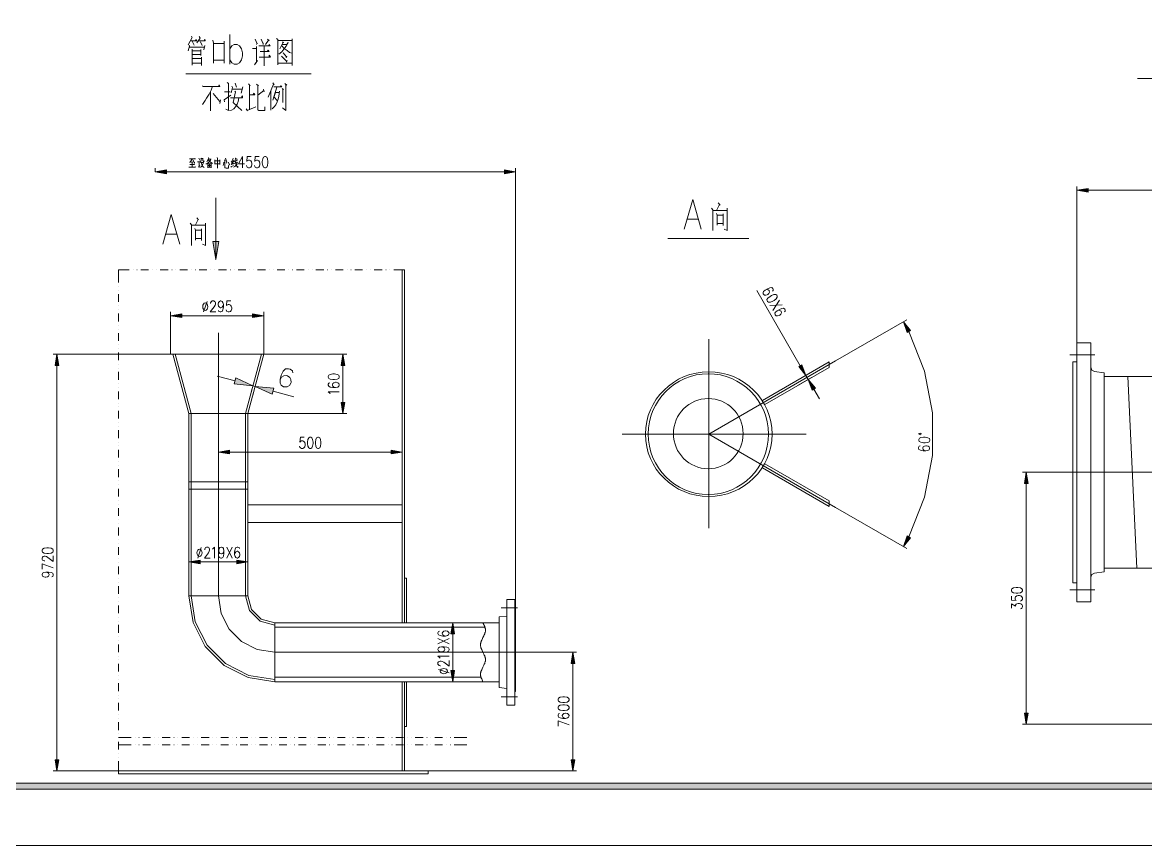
# Model space of a CAD drawing. Header units: millimetres. Extents: x 0 to 829, y 0 to 586.
# Drawn here: x 140.1 to 326.8, y 0 to 136.8 of the extents above; entities that cross this region are included whole.
import ezdxf

# ---------------------------------------------------------------- set-up
doc = ezdxf.new("R2010")
doc.units = ezdxf.units.MM

msp = doc.modelspace()

# ---------------------------------------------------------------- hatches: boundary and pattern name
h = msp.add_hatch(color=0)
h.dxf.hatch_style = 2
h.paths.add_polyline_path([(164.045194, 112.292694), (162.196639, 111.98225), (164.045194, 111.675333)])
h = msp.add_hatch(color=0)
h.dxf.hatch_style = 2
h.paths.add_polyline_path([(220.267389, 112.292694), (222.115944, 111.98225), (220.267389, 111.675333)])
h = msp.add_hatch(color=0)
h.dxf.hatch_style = 2
h.paths.add_polyline_path([(317.295389, 109.237639), (315.446833, 108.927194), (317.295389, 108.620278)])
h = msp.add_hatch(color=0)
h.dxf.hatch_style = 2
h.paths.add_polyline_path([(171.763972, 100.382917), (172.254333, 97.426639), (172.748222, 100.382917)])
h = msp.add_hatch(color=0)
h.dxf.hatch_style = 2
h.paths.add_polyline_path([(172.264917, 97.486611), (172.254333, 97.426639), (172.24375, 97.486611)])
h = msp.add_hatch(color=0)
h.dxf.hatch_style = 2
h.paths.add_polyline_path([(166.609889, 88.384944), (164.761333, 88.0745), (166.609889, 87.767583)])
h = msp.add_hatch(color=0)
h.dxf.hatch_style = 2
h.paths.add_polyline_path([(178.396194, 88.384944), (180.24475, 88.0745), (178.396194, 87.767583)])
h = msp.add_hatch(color=0)
h.dxf.hatch_style = 2
h.paths.add_polyline_path([(287.224611, 85.301667), (286.610778, 87.072611), (287.767889, 85.598)])
h = msp.add_hatch(color=0)
h.dxf.hatch_style = 2
h.paths.add_polyline_path([(145.552583, 79.8195), (145.8595, 81.668056), (146.166417, 79.8195)])
h = msp.add_hatch(color=0)
h.dxf.hatch_style = 2
h.paths.add_polyline_path([(193.107028, 79.8195), (193.413944, 81.668056), (193.724389, 79.8195)])
h = msp.add_hatch(color=0)
h.dxf.hatch_style = 2
h.paths.add_polyline_path([(269.712722, 79.91475), (270.372417, 78.157917), (269.180028, 79.604306)])
h = msp.add_hatch(color=0)
h.dxf.hatch_style = 2
h.paths.add_polyline_path([(175.60925, 77.720472), (178.452639, 76.42225), (175.344667, 76.729167)])
h = msp.add_hatch(color=0)
h.dxf.hatch_style = 2
h.paths.add_polyline_path([(271.963444, 76.020083), (270.771056, 77.466472), (271.427222, 75.709639)])
h = msp.add_hatch(color=0)
h.dxf.hatch_style = 2
h.paths.add_polyline_path([(181.916917, 76.023611), (178.808944, 76.327), (181.652333, 75.032306)])
h = msp.add_hatch(color=0)
h.dxf.hatch_style = 2
h.paths.add_polyline_path([(193.107028, 73.656472), (193.413944, 71.807917), (193.724389, 73.656472)])
h = msp.add_hatch(color=0)
h.dxf.hatch_style = 2
h.paths.add_polyline_path([(174.543861, 65.708389), (172.695306, 65.397944), (174.543861, 65.091028)])
h = msp.add_hatch(color=0)
h.dxf.hatch_style = 2
h.paths.add_polyline_path([(201.411417, 65.708389), (203.259972, 65.397944), (201.411417, 65.091028)])
h = msp.add_hatch(color=0)
h.dxf.hatch_style = 2
h.paths.add_polyline_path([(306.701472, 60.190944), (307.008389, 62.0395), (307.318833, 60.190944)])
h = msp.add_hatch(color=0)
h.dxf.hatch_style = 2
h.paths.add_polyline_path([(287.767889, 51.166889), (286.610778, 49.68875), (287.224611, 51.459694)])
h = msp.add_hatch(color=0)
h.dxf.hatch_style = 2
h.paths.add_polyline_path([(169.643778, 47.459194), (167.795222, 47.152278), (169.643778, 46.845361)])
h = msp.add_hatch(color=0)
h.dxf.hatch_style = 2
h.paths.add_polyline_path([(175.746833, 47.459194), (177.595389, 47.152278), (175.746833, 46.845361)])
h = msp.add_hatch(color=0)
h.dxf.hatch_style = 2
h.paths.add_polyline_path([(211.363278, 35.175472), (211.670194, 37.024028), (211.977111, 35.175472)])
h = msp.add_hatch(color=0)
h.dxf.hatch_style = 2
h.paths.add_polyline_path([(222.115944, 32.110892), (222.102892, 32.123944), (222.115944, 32.136997), (222.128997, 32.123944)])
h = msp.add_hatch(color=0)
h.dxf.hatch_style = 2
h.paths.add_polyline_path([(231.326972, 30.275389), (231.633889, 32.123944), (231.944333, 30.275389)])
h = msp.add_hatch(color=0)
h.dxf.hatch_style = 2
h.paths.add_polyline_path([(211.363278, 29.075944), (211.670194, 27.227389), (211.977111, 29.075944)])
h = msp.add_hatch(color=0)
h.dxf.hatch_style = 2
h.paths.add_polyline_path([(306.701472, 22.013333), (307.008389, 20.164778), (307.318833, 22.013333)])
h = msp.add_hatch(color=0)
h.dxf.hatch_style = 2
h.paths.add_polyline_path([(145.552583, 14.25575), (145.8595, 12.407194), (146.166417, 14.25575)])
h = msp.add_hatch(color=0)
h.dxf.hatch_style = 2
h.paths.add_polyline_path([(231.326972, 14.25575), (231.633889, 12.407194), (231.944333, 14.25575)])
h = msp.add_hatch(color=0)
h.dxf.hatch_style = 2
h.paths.add_polyline_path([(24.154694, 9.36625), (25.142472, 10.3505), (818.80075, 10.3505), (819.788528, 9.36625)])

# ---------------------------------------------------------------- linework, layer by layer
at = {"color": 0, "lineweight": 0}
for points in [[(0, 0), (0, 585.632278), (829.154778, 585.632278), (829.154778, 0)], [(180.399972, 114.52225), (180.202417, 114.434056), (180.068361, 114.169472), (180.004861, 113.7285), (180.004861, 113.467444), (180.068361, 113.026472), (180.202417, 112.761889), (180.399972, 112.673694), (180.5305, 112.673694), (180.731583, 112.761889), (180.862111, 113.026472), (180.929139, 113.467444), (180.929139, 113.7285), (180.862111, 114.169472), (180.731583, 114.434056), (180.5305, 114.52225)], [(164.045194, 112.292694), (162.196639, 111.98225), (164.045194, 111.675333)], [(220.267389, 112.292694), (222.115944, 111.98225), (220.267389, 111.675333)], [(317.295389, 109.237639), (315.446833, 108.927194), (317.295389, 108.620278)], [(171.763972, 100.382917), (172.254333, 97.426639), (172.748222, 100.382917)], [(172.264917, 97.486611), (172.254333, 97.426639), (172.24375, 97.486611)], [(265.532306, 91.468222), (265.359444, 91.595222), (265.063111, 91.577583), (264.650361, 91.411778), (264.421056, 91.28125), (264.071806, 91.002556), (263.909528, 90.759139), (263.930694, 90.543944), (263.997722, 90.427528), (264.174111, 90.300528), (264.466917, 90.318167), (264.883194, 90.480444), (265.1125, 90.6145), (265.458222, 90.889667), (265.6205, 91.136611), (265.599333, 91.351806)], [(166.609889, 88.384944), (164.761333, 88.0745), (166.609889, 87.767583)], [(178.396194, 88.384944), (180.24475, 88.0745), (178.396194, 87.767583)], [(287.224611, 85.301667), (286.610778, 87.072611), (287.767889, 85.598)], [(145.552583, 79.8195), (145.8595, 81.668056), (146.166417, 79.8195)], [(193.107028, 79.8195), (193.413944, 81.668056), (193.724389, 79.8195)], [(269.712722, 79.91475), (270.372417, 78.157917), (269.180028, 79.604306)], [(175.60925, 77.720472), (178.452639, 76.42225), (175.344667, 76.729167)], [(190.951556, 77.858056), (191.03975, 77.6605), (191.300806, 77.529972), (191.741778, 77.462944), (192.006361, 77.462944), (192.447333, 77.529972), (192.711917, 77.6605), (192.800111, 77.858056), (192.800111, 77.992111), (192.711917, 78.189667), (192.447333, 78.320194), (192.006361, 78.387222), (191.741778, 78.387222), (191.300806, 78.320194), (191.03975, 78.189667), (190.951556, 77.992111)], [(271.963444, 76.020083), (270.771056, 77.466472), (271.427222, 75.709639)], [(181.916917, 76.023611), (178.808944, 76.327), (181.652333, 75.032306)], [(193.107028, 73.656472), (193.413944, 71.807917), (193.724389, 73.656472)], [(187.910611, 67.863861), (187.713056, 67.775667), (187.582528, 67.511083), (187.5155, 67.070111), (187.5155, 66.809056), (187.582528, 66.368083), (187.713056, 66.1035), (187.910611, 66.015306), (188.044667, 66.015306), (188.242222, 66.1035), (188.37275, 66.368083), (188.439778, 66.809056), (188.439778, 67.070111), (188.37275, 67.511083), (188.242222, 67.775667), (188.044667, 67.863861)], [(189.23, 67.863861), (189.032444, 67.775667), (188.901917, 67.511083), (188.834889, 67.070111), (188.834889, 66.809056), (188.901917, 66.368083), (189.032444, 66.1035), (189.23, 66.015306), (189.364056, 66.015306), (189.561611, 66.1035), (189.692139, 66.368083), (189.759167, 66.809056), (189.759167, 67.070111), (189.692139, 67.511083), (189.561611, 67.775667), (189.364056, 67.863861)], [(289.143722, 67.369972), (289.221333, 67.168889), (289.482389, 67.027778), (289.919833, 66.946639), (290.184417, 66.936056), (290.625389, 66.985444), (290.8935, 67.108917), (290.98875, 67.302944), (290.995806, 67.437), (290.914667, 67.638083), (290.653611, 67.779194), (290.216167, 67.860333), (289.951583, 67.870917), (289.510611, 67.821528), (289.2425, 67.698056), (289.14725, 67.504028)], [(289.362444, 68.551778), (289.235444, 68.5165), (289.179, 68.424778), (289.228389, 68.333056), (289.351861, 68.287194), (289.478861, 68.322472), (289.531778, 68.414194), (289.485917, 68.509444)], [(174.543861, 65.708389), (172.695306, 65.397944), (174.543861, 65.091028)], [(201.411417, 65.708389), (203.259972, 65.397944), (201.411417, 65.091028)], [(306.701472, 60.190944), (307.008389, 62.0395), (307.318833, 60.190944)], [(287.767889, 51.166889), (286.610778, 49.68875), (287.224611, 51.459694)], [(143.393583, 48.951444), (143.481778, 48.753889), (143.746361, 48.619833), (144.187333, 48.556333), (144.451917, 48.556333), (144.892889, 48.619833), (145.157472, 48.753889), (145.242139, 48.951444), (145.242139, 49.081972), (145.157472, 49.279528), (144.892889, 49.413583), (144.451917, 49.480611), (144.187333, 49.480611), (143.746361, 49.413583), (143.481778, 49.279528), (143.393583, 49.081972)], [(169.643778, 47.459194), (167.795222, 47.152278), (169.643778, 46.845361)], [(175.746833, 47.459194), (177.595389, 47.152278), (175.746833, 46.845361)], [(304.546, 42.358028), (304.634194, 42.160472), (304.89525, 42.026417), (305.336222, 41.962917), (305.600806, 41.962917), (306.041778, 42.026417), (306.306361, 42.160472), (306.394556, 42.358028), (306.394556, 42.488556), (306.306361, 42.689639), (306.041778, 42.820167), (305.600806, 42.887194), (305.336222, 42.887194), (304.89525, 42.820167), (304.634194, 42.689639), (304.546, 42.488556)], [(211.363278, 35.175472), (211.670194, 37.024028), (211.977111, 35.175472)], [(231.326972, 30.275389), (231.633889, 32.123944), (231.944333, 30.275389)], [(211.363278, 29.075944), (211.670194, 27.227389), (211.977111, 29.075944)], [(229.1715, 24.179389), (229.256167, 23.981833), (229.52075, 23.851306), (229.961722, 23.784278), (230.226306, 23.784278), (230.667278, 23.851306), (230.931861, 23.981833), (231.020056, 24.179389), (231.020056, 24.313444), (230.931861, 24.511), (230.667278, 24.641528), (230.226306, 24.708556), (229.961722, 24.708556), (229.52075, 24.641528), (229.256167, 24.511), (229.1715, 24.313444)], [(229.1715, 22.86), (229.256167, 22.662444), (229.52075, 22.528389), (229.961722, 22.464889), (230.226306, 22.464889), (230.667278, 22.528389), (230.931861, 22.662444), (231.020056, 22.86), (231.020056, 22.990528), (230.931861, 23.188083), (230.667278, 23.322139), (230.226306, 23.389167), (229.961722, 23.389167), (229.52075, 23.322139), (229.256167, 23.188083), (229.1715, 22.990528)], [(306.701472, 22.013333), (307.008389, 20.164778), (307.318833, 22.013333)], [(145.552583, 14.25575), (145.8595, 12.407194), (146.166417, 14.25575)], [(231.326972, 14.25575), (231.633889, 12.407194), (231.944333, 14.25575)], [(24.154694, 9.36625), (25.142472, 10.3505), (818.80075, 10.3505), (819.788528, 9.36625)]]:
    msp.add_lwpolyline(points, close=True, dxfattribs=at)
for points in [[(168.24325, 134.560028), (168.352611, 134.313083), (167.685861, 133.078361)], [(169.499139, 134.510639), (169.647306, 134.214306), (169.128722, 133.424083)], [(174.600306, 129.875139), (174.600306, 134.803444)], [(167.834028, 133.028972), (167.908111, 132.880806), (167.685861, 132.094111)], [(167.872833, 132.686778), (170.423417, 132.686778)], [(168.056278, 133.769806), (169.093444, 133.769806), (168.945278, 133.967361), (168.832389, 133.769806)], [(168.317333, 133.720417), (168.648944, 133.028972)], [(169.38625, 133.769806), (170.4975, 133.769806), (170.458694, 134.01675), (170.310528, 133.769806)], [(169.721389, 133.621639), (169.978917, 132.979583)], [(170.458694, 132.979583), (170.27525, 132.242278)], [(171.753389, 133.868583), (171.866278, 133.374694), (171.866278, 130.072694), (171.866278, 130.566583), (173.676028, 130.566583), (173.676028, 130.072694), (173.676028, 133.720417), (173.676028, 133.325306), (171.901556, 133.325306)], [(174.600306, 132.457472), (174.953083, 132.926667), (175.305861, 133.163028), (175.8315, 133.163028), (176.184278, 132.926667), (176.537056, 132.457472), (176.713444, 131.751917), (176.713444, 131.282722), (176.537056, 130.580694), (176.184278, 130.1115), (175.8315, 129.875139), (175.305861, 129.875139), (174.953083, 130.1115), (174.600306, 130.580694)], [(178.353861, 132.489222), (179.017083, 132.489222), (179.017083, 132.831417), (179.017083, 130.220861), (178.72075, 129.776361), (179.204056, 130.467806)], [(178.833639, 134.066139), (179.129972, 133.275917), (179.129972, 133.374694), (179.055889, 133.177139)], [(179.426306, 132.930194), (181.310139, 132.930194), (181.161972, 133.177139), (181.052611, 132.930194)], [(180.311778, 132.880806), (180.311778, 129.628194), (180.311778, 131.056944), (179.461583, 131.056944), (181.384222, 131.056944), (181.161972, 131.205111), (181.161972, 131.402667), (181.348944, 131.056944), (181.200778, 131.303889), (181.126694, 131.056944)], [(179.793194, 134.066139), (180.163611, 133.275917), (180.163611, 133.424083), (180.128333, 133.177139)], [(180.865639, 134.066139), (181.126694, 133.819194), (181.013806, 133.868583), (180.534028, 133.177139)], [(182.347306, 134.164917), (182.566028, 133.967361), (182.566028, 129.776361), (182.566028, 130.072694), (184.971972, 130.072694), (184.971972, 129.677583), (184.971972, 134.115528), (184.971972, 133.819194), (182.566028, 133.819194)], [(183.342139, 133.12775), (184.082972, 133.12775), (184.305222, 133.473472), (183.973611, 132.880806), (183.564389, 132.390444), (183.232778, 131.945944), (182.753, 131.550833)], [(183.342139, 133.621639), (183.529111, 133.424083), (183.455028, 133.522861), (182.901167, 132.439833)], [(183.271583, 132.930194), (183.638472, 132.489222), (184.121778, 132.1435), (184.527472, 131.847167), (184.897889, 131.699)], [(168.317333, 132.390444), (168.317333, 129.726972)], [(168.352611, 131.501444), (169.795472, 131.501444)], [(168.352611, 130.813528), (169.83075, 130.813528)], [(168.387889, 132.094111), (169.795472, 132.094111)], [(169.795472, 132.341056), (169.795472, 131.303889)], [(169.904833, 131.056944), (169.904833, 129.677583)], [(179.645028, 131.995333), (181.161972, 131.995333), (180.978528, 132.192889), (180.865639, 132.044722)], [(183.1975, 131.205111), (184.082972, 130.319639), (184.157056, 130.467806), (184.008889, 130.220861)], [(183.455028, 131.748389), (184.047694, 131.106333), (184.082972, 131.205111), (183.973611, 130.961694)], [(168.317333, 130.072694), (169.83075, 130.072694)], [(167.29075, 128.30175), (188.104639, 128.30175)], [(325.504528, 127.490361), (354.344111, 127.490361)], [(170.042417, 126.297972), (170.1165, 126.149806), (172.928139, 126.149806), (172.854056, 126.446139), (172.705889, 126.248583)], [(171.707528, 126.149806), (171.707528, 126.248583), (171.485278, 125.557139), (171.188944, 124.918611), (170.966694, 124.572889), (170.744444, 124.227167), (170.525722, 123.832056), (170.264667, 123.486333), (170.042417, 123.193528)], [(171.411194, 125.310194), (171.411194, 122.106972)], [(173.739528, 125.310194), (174.663806, 125.310194)], [(174.14875, 126.84125), (174.371, 126.643694), (174.371, 122.156361), (173.961778, 122.403306)], [(174.924861, 126.248583), (175.034222, 126.001639), (174.811972, 125.112639)], [(174.960139, 125.754694), (176.551167, 125.754694)], [(175.439917, 125.408972), (175.552806, 125.260806), (175.147111, 123.486333), (176.62525, 122.20575)], [(175.478722, 126.742472), (175.700972, 126.051028)], [(176.773417, 126.100417), (176.477083, 125.066778)], [(177.697694, 126.594306), (177.994028, 126.297972)], [(177.845861, 126.39675), (177.845861, 122.304528)], [(179.027667, 126.544917), (179.359278, 126.297972)], [(179.249917, 126.39675), (179.249917, 122.403306), (179.249917, 122.304528), (179.398083, 122.20575), (180.396444, 122.20575), (180.396444, 122.798417)], [(180.248278, 125.50775), (179.249917, 124.721056)], [(180.174194, 125.705306), (180.283556, 125.310194)], [(181.726417, 126.791861), (181.948667, 126.446139), (181.839306, 126.544917), (180.950306, 124.424722)], [(181.430083, 125.50775), (181.430083, 122.255139)], [(182.872944, 125.408972), (182.763583, 124.572889), (182.615417, 124.079), (182.46725, 123.6345), (182.245, 123.144139), (181.983944, 122.798417), (181.652333, 122.452694)], [(182.428444, 126.051028), (181.726417, 123.881444), (182.170917, 125.162028), (182.834139, 125.162028)], [(181.909861, 126.100417), (183.243361, 126.100417), (183.095194, 126.297972), (182.982306, 126.100417)], [(183.317444, 125.853472), (183.500889, 125.655917), (183.391528, 125.705306), (183.391528, 123.486333)], [(183.758417, 126.643694), (184.05475, 126.39675), (183.906583, 126.495528), (183.906583, 122.156361), (183.352722, 122.65025)], [(171.855694, 125.017389), (172.963417, 123.683889)], [(173.0375, 123.930833), (172.928139, 123.338167)], [(173.70425, 123.6345), (173.665444, 123.930833), (174.776694, 124.721056)], [(176.071389, 124.276556), (175.997306, 123.683889), (175.810333, 123.239389), (175.552806, 122.798417), (175.256472, 122.452694), (174.886056, 122.255139), (174.554444, 122.156361)], [(174.702611, 124.276556), (176.734611, 124.276556), (176.699333, 124.622278), (176.551167, 124.375333)], [(177.845861, 124.770444), (178.731333, 124.770444), (178.65725, 125.066778), (178.435, 124.770444)], [(181.909861, 124.474111), (182.502528, 123.782667)], [(177.327278, 122.452694), (177.549528, 122.106972)], [(177.475444, 122.156361), (178.918306, 122.798417)], [(167.876361, 114.169472), (168.874722, 114.169472), (168.765361, 114.190639), (168.708917, 114.116556)], [(168.264417, 114.095389), (168.334972, 114.003667), (168.292639, 114.024833), (168.013944, 113.615611), (167.904583, 113.580333), (168.638361, 113.654417), (168.500778, 113.95075), (168.737139, 113.50625), (168.75125, 113.580333), (168.723028, 113.449806)], [(169.428583, 114.282361), (169.6085, 113.95075)], [(169.788417, 114.282361), (169.83075, 114.190639), (169.844861, 114.024833), (169.83075, 113.876667), (169.774306, 113.746139), (169.636722, 113.63325)], [(169.844861, 114.190639), (170.137667, 114.190639), (170.137667, 114.282361), (170.137667, 113.894306), (170.162361, 113.820222), (170.218806, 113.781417), (170.3705, 113.781417)], [(171.467639, 114.169472), (171.439417, 114.042472), (171.382972, 113.95075), (171.330056, 113.876667), (171.273611, 113.802583), (171.203056, 113.707333), (171.093694, 113.597972), (171.009028, 113.50625), (170.885556, 113.414528), (170.747972, 113.340444), (170.635083, 113.301639)], [(171.079583, 114.391722), (171.121917, 114.282361), (170.758556, 113.63325)], [(170.966694, 113.986028), (171.051361, 113.95075), (171.121917, 113.876667), (171.188944, 113.820222), (171.2595, 113.746139), (171.330056, 113.672056), (171.411194, 113.615611), (171.48175, 113.562694), (171.562889, 113.50625), (171.647556, 113.449806), (171.742806, 113.375722)], [(170.994917, 114.095389), (171.439417, 114.095389)], [(172.508333, 114.356444), (172.56125, 114.225917), (172.547139, 114.264722), (172.547139, 112.599611), (172.547139, 113.340444), (172.134389, 113.340444), (172.924611, 113.340444), (172.924611, 113.227556), (172.924611, 113.968389), (172.924611, 113.820222), (172.120278, 113.820222), (172.120278, 113.968389), (172.120278, 113.266361)], [(173.725417, 114.003667), (173.824194, 113.820222), (173.76775, 113.876667), (173.76775, 112.730139), (173.838306, 112.673694), (173.975889, 112.599611), (174.363944, 112.599611), (174.363944, 113.06175)], [(173.89475, 114.264722), (174.088778, 113.615611), (174.102889, 113.654417), (174.046444, 113.449806)], [(175.10125, 114.208278), (175.168278, 114.134194), (175.154167, 114.151833), (174.893111, 113.654417), (174.808444, 113.615611), (175.140056, 113.654417), (175.252944, 113.894306), (174.907222, 113.266361), (174.808444, 113.227556), (175.224722, 113.319278), (175.168278, 113.375722), (175.140056, 113.319278)], [(175.348194, 113.746139), (175.305861, 113.672056), (175.267056, 113.7285), (175.849139, 113.8555), (175.792694, 113.911944), (175.750361, 113.820222)], [(175.475194, 114.264722), (175.570444, 114.243556), (175.528111, 114.264722), (175.514, 113.820222), (175.542222, 113.541528), (175.612778, 113.227556), (175.708028, 112.987667), (175.916167, 112.691333), (175.916167, 112.913583)], [(175.626889, 114.225917), (175.806806, 114.07775), (175.806806, 114.095389), (175.778583, 114.003667)], [(176.702861, 114.52225), (176.043167, 113.291056), (177.034472, 113.291056)], [(176.702861, 114.52225), (176.702861, 112.673694)], [(178.156306, 114.52225), (177.496611, 114.52225), (177.429583, 113.7285), (177.496611, 113.816694), (177.694167, 113.904889), (177.891722, 113.904889), (178.089278, 113.816694), (178.219806, 113.640306), (178.286833, 113.37925), (178.286833, 113.202861), (178.219806, 112.938278), (178.089278, 112.761889), (177.891722, 112.673694), (177.694167, 112.673694), (177.496611, 112.761889), (177.429583, 112.850083), (177.362556, 113.026472)], [(179.475694, 114.52225), (178.816, 114.52225), (178.748972, 113.7285), (178.816, 113.816694), (179.013556, 113.904889), (179.211111, 113.904889), (179.408667, 113.816694), (179.542722, 113.640306), (179.606222, 113.37925), (179.606222, 113.202861), (179.542722, 112.938278), (179.408667, 112.761889), (179.211111, 112.673694), (179.013556, 112.673694), (178.816, 112.761889), (178.748972, 112.850083), (178.681944, 113.026472)], [(162.196639, 111.98225), (162.196639, 112.599611)], [(168.250306, 113.597972), (168.387889, 113.541528), (168.349083, 113.562694), (168.349083, 112.747778), (167.805806, 112.747778), (168.902944, 112.747778), (168.832389, 112.804222), (168.790056, 112.730139)], [(167.946917, 113.192278), (168.737139, 113.192278), (168.680694, 113.301639), (168.62425, 113.227556)], [(169.248667, 113.672056), (169.485028, 113.672056), (169.485028, 113.7285), (169.485028, 112.895944), (169.400361, 112.783056), (169.636722, 113.044111)], [(169.7355, 113.562694), (170.190583, 113.562694), (170.218806, 113.63325), (170.151778, 113.393361), (170.067111, 113.135833), (169.954222, 112.952389), (169.816639, 112.821861), (169.6085, 112.708972)], [(169.816639, 113.488611), (169.873083, 113.375722), (169.929528, 113.227556), (170.024778, 113.026472), (170.109444, 112.878306), (170.218806, 112.765417), (170.356389, 112.691333)], [(170.913778, 112.765417), (171.509972, 112.765417)], [(170.942, 113.414528), (170.942, 112.638417)], [(170.942, 113.319278), (171.509972, 113.319278)], [(170.952583, 113.06175), (171.495861, 113.06175)], [(171.245389, 113.319278), (171.245389, 112.765417)], [(171.509972, 113.432167), (171.509972, 112.638417)], [(173.601944, 113.597972), (173.658389, 113.432167), (173.630167, 113.488611), (173.478472, 113.06175)], [(174.311028, 113.615611), (174.52975, 113.227556), (174.572083, 113.284), (174.490944, 113.079389)], [(174.752, 112.857139), (174.864889, 112.765417), (174.822556, 112.804222), (175.210611, 113.026472)], [(175.334083, 113.414528), (175.281167, 113.358083), (175.238833, 113.393361), (175.877361, 113.562694), (175.835028, 113.597972), (175.778583, 113.523889)], [(175.764472, 113.414528), (175.835028, 113.284), (175.806806, 113.340444), (175.697444, 113.171111), (175.612778, 113.044111), (175.514, 112.931222), (175.41875, 112.857139), (175.238833, 112.747778)], [(222.115944, 37.856583), (222.115944, 112.599611)], [(220.267389, 111.98225), (164.045194, 111.98225)], [(315.446833, 80.204028), (315.446833, 109.544556)], [(317.295389, 108.927194), (360.951639, 108.927194)], [(172.254333, 97.486611), (172.254333, 107.671306)], [(250.165306, 102.481944), (251.572889, 107.41025), (252.980472, 102.481944)], [(255.813278, 106.817583), (256.109611, 106.471861), (256.035528, 106.570639), (255.591028, 105.685167)], [(163.445472, 99.987806), (164.853056, 104.919639), (166.264167, 99.987806)], [(254.702028, 105.932111), (254.924278, 105.685167), (254.924278, 102.235), (254.924278, 105.586389), (257.291417, 105.586389), (257.291417, 105.932111), (257.291417, 102.235), (256.772833, 102.432556)], [(255.516944, 105.043111), (255.626306, 104.796167), (255.626306, 103.120472), (255.626306, 103.416806), (256.624667, 103.416806), (256.624667, 103.071083), (256.624667, 104.993722), (256.624667, 104.796167), (255.626306, 104.796167)], [(167.985722, 103.437972), (168.207972, 103.194556), (168.207972, 99.740861), (168.207972, 103.095778), (170.571583, 103.095778), (170.571583, 103.437972), (170.571583, 99.740861), (170.056528, 99.938417)], [(169.093444, 104.326972), (169.389778, 103.98125), (169.315694, 104.080028), (168.871194, 103.194556)], [(250.690944, 104.122361), (252.454833, 104.122361)], [(163.974639, 101.63175), (165.735, 101.63175)], [(168.797111, 102.5525), (168.91, 102.305556), (168.91, 100.629861), (168.91, 100.926194), (169.908361, 100.926194), (169.908361, 100.580472), (169.908361, 102.503111), (169.908361, 102.305556), (168.91, 102.305556)], [(247.42775, 100.908556), (260.896806, 100.908556)], [(156.090056, 93.606056), (156.090056, 95.715667)], [(156.090056, 95.715667), (157.861, 95.715667)], [(158.506583, 95.715667), (158.524222, 95.715667)], [(159.155694, 95.715667), (159.173333, 95.715667)], [(159.801278, 95.715667), (161.095972, 95.715667)], [(161.741556, 95.715667), (161.759194, 95.715667)], [(162.390667, 95.715667), (162.408306, 95.715667)], [(163.03625, 95.715667), (164.330944, 95.715667)], [(164.976528, 95.715667), (164.994167, 95.715667)], [(165.625639, 95.715667), (165.643278, 95.715667)], [(166.271222, 95.715667), (167.565917, 95.715667)], [(168.2115, 95.715667), (168.229139, 95.715667)], [(168.860611, 95.715667), (168.87825, 95.715667)], [(169.506194, 95.715667), (170.800889, 95.715667)], [(171.446472, 95.715667), (171.464111, 95.715667)], [(172.095583, 95.715667), (172.113222, 95.715667)], [(172.741167, 95.715667), (174.035861, 95.715667)], [(174.681444, 95.715667), (174.699083, 95.715667)], [(175.330556, 95.715667), (175.348194, 95.715667)], [(175.976139, 95.715667), (177.270833, 95.715667)], [(177.916417, 95.715667), (177.934056, 95.715667)], [(178.565528, 95.715667), (178.583167, 95.715667)], [(179.211111, 95.715667), (180.505806, 95.715667)], [(181.151389, 95.715667), (181.169028, 95.715667)], [(181.8005, 95.715667), (181.818139, 95.715667)], [(182.446083, 95.715667), (183.740778, 95.715667)], [(184.386361, 95.715667), (184.404, 95.715667)], [(185.035472, 95.715667), (185.053111, 95.715667)], [(185.681056, 95.715667), (186.97575, 95.715667)], [(187.621333, 95.715667), (187.638972, 95.715667)], [(188.270444, 95.715667), (188.288083, 95.715667)], [(188.916028, 95.715667), (190.210722, 95.715667)], [(190.856306, 95.715667), (190.873944, 95.715667)], [(191.505417, 95.715667), (191.523056, 95.715667)], [(192.151, 95.715667), (193.445694, 95.715667)], [(194.091278, 95.715667), (194.108917, 95.715667)], [(194.740389, 95.715667), (194.758028, 95.715667)], [(195.385972, 95.715667), (196.680667, 95.715667)], [(197.32625, 95.715667), (197.343889, 95.715667)], [(197.975361, 95.715667), (197.993, 95.715667)], [(198.620944, 95.715667), (199.915639, 95.715667)], [(200.561222, 95.715667), (200.578861, 95.715667)], [(201.210333, 95.715667), (201.227972, 95.715667)], [(201.855917, 95.715667), (203.626861, 95.715667)], [(203.259972, 37.024028), (203.259972, 95.715667)], [(203.626861, 37.024028), (203.626861, 95.715667)], [(156.090056, 92.956944), (156.107694, 92.956944)], [(156.090056, 92.311361), (156.107694, 92.311361)], [(156.090056, 90.371083), (156.090056, 91.665778)], [(269.448139, 79.759528), (262.233833, 92.254917)], [(264.840861, 92.134972), (264.960806, 92.279611), (264.939639, 92.494806), (264.872611, 92.611222), (264.696222, 92.738222), (264.403417, 92.720583), (263.990667, 92.558306), (263.606139, 92.336056), (263.3345, 92.103222), (263.249833, 91.902139), (263.271, 91.686944), (263.306278, 91.626972), (263.479139, 91.499972), (263.697861, 91.475278), (263.962444, 91.549361), (264.036528, 91.595222), (264.234083, 91.782194), (264.31875, 91.986806), (264.297583, 92.202), (264.262306, 92.258444), (264.089444, 92.385444), (263.870722, 92.410139), (263.606139, 92.336056)], [(156.090056, 89.721972), (156.107694, 89.721972)], [(170.818528, 90.452222), (170.222333, 88.691861)], [(171.411194, 90.099444), (171.411194, 90.187639), (171.478222, 90.364028), (171.54525, 90.452222), (171.675778, 90.540417), (171.940361, 90.540417), (172.070889, 90.452222), (172.137917, 90.364028), (172.204944, 90.187639), (172.204944, 90.01125), (172.137917, 89.834861), (172.007389, 89.570278), (171.347694, 88.691861), (172.271972, 88.691861)], [(173.524333, 89.923056), (173.457306, 89.658472), (173.326778, 89.482083), (173.129222, 89.393889), (173.062194, 89.393889), (172.864639, 89.482083), (172.734111, 89.658472), (172.667083, 89.923056), (172.667083, 90.01125), (172.734111, 90.275833), (172.864639, 90.452222), (173.062194, 90.540417), (173.129222, 90.540417), (173.326778, 90.452222), (173.457306, 90.275833), (173.524333, 89.923056), (173.524333, 89.482083), (173.457306, 89.044639), (173.326778, 88.780056), (173.129222, 88.691861), (172.995167, 88.691861), (172.797611, 88.780056), (172.734111, 88.956444)], [(174.780222, 90.540417), (174.120528, 90.540417), (174.0535, 89.746667), (174.120528, 89.834861), (174.318083, 89.923056), (174.515639, 89.923056), (174.713194, 89.834861), (174.843722, 89.658472), (174.91075, 89.393889), (174.91075, 89.221028), (174.843722, 88.956444), (174.713194, 88.780056), (174.515639, 88.691861), (174.318083, 88.691861), (174.120528, 88.780056), (174.0535, 88.86825), (173.986472, 89.044639)], [(264.392833, 89.743139), (266.456583, 89.866611)], [(265.994444, 90.667417), (264.8585, 88.942333)], [(156.090056, 89.076389), (156.107694, 89.076389)], [(156.090056, 87.136111), (156.090056, 88.430806)], [(164.761333, 81.668056), (164.761333, 88.691861)], [(166.609889, 88.0745), (178.396194, 88.0745)], [(180.24475, 81.668056), (180.24475, 88.691861)], [(266.823472, 88.705972), (266.943417, 88.850611), (266.918722, 89.065806), (266.855222, 89.178694), (266.678833, 89.305694), (266.3825, 89.288056), (265.96975, 89.125778), (265.58875, 88.907056), (265.317111, 88.674222), (265.228917, 88.469611), (265.253611, 88.254417), (265.285361, 88.197972), (265.46175, 88.070972), (265.680472, 88.04275), (265.941528, 88.120361), (266.019139, 88.162694), (266.213167, 88.353194), (266.301361, 88.554278), (266.276667, 88.769472), (266.244917, 88.825917), (266.068528, 88.956444), (265.849806, 88.981139), (265.58875, 88.907056)], [(156.090056, 86.487), (156.107694, 86.487)], [(275.311306, 80.54975), (287.147, 87.383056)], [(156.090056, 85.841417), (156.107694, 85.841417)], [(156.090056, 83.901139), (156.090056, 85.195833)], [(172.695306, 41.490194), (172.695306, 85.241694)], [(254.236361, 84.176306), (254.236361, 52.7685)], [(287.49625, 51.311528), (290.117389, 57.890833), (291.450889, 64.840556), (291.450889, 71.920806), (290.117389, 78.874056), (287.49625, 85.449833)], [(156.090056, 83.252028), (156.107694, 83.252028)], [(156.090056, 82.606444), (156.107694, 82.606444)], [(315.446833, 83.548361), (315.446833, 40.530639)], [(317.732833, 83.548361), (315.446833, 83.548361)], [(317.732833, 83.548361), (317.732833, 79.494944)], [(165.530389, 81.668056), (145.242139, 81.668056)], [(156.090056, 80.666167), (156.090056, 81.960861)], [(165.145861, 81.668056), (180.24475, 81.668056)], [(167.795222, 71.807917), (165.145861, 81.668056)], [(168.17975, 71.807917), (165.530389, 81.668056)], [(177.210861, 71.807917), (179.860222, 81.668056)], [(177.595389, 71.807917), (180.24475, 81.668056)], [(180.24475, 81.668056), (194.031306, 81.668056)], [(254.236361, 68.382444), (275.311306, 80.54975)], [(263.151056, 73.988083), (274.260028, 80.405111)], [(274.260028, 80.405111), (274.260028, 79.480833)], [(318.431333, 81.593972), (314.272083, 81.593972)], [(315.446833, 80.391), (314.783611, 80.391)], [(314.783611, 80.391), (314.783611, 43.688)], [(145.8595, 79.8195), (145.8595, 14.25575)], [(156.090056, 80.017056), (156.107694, 80.017056)], [(156.090056, 79.371472), (156.107694, 79.371472)], [(156.090056, 77.431194), (156.090056, 78.725889)], [(185.077806, 78.588306), (185.010778, 78.909333), (184.62625, 79.166861), (184.3405, 79.244472), (183.878361, 79.21625), (183.479722, 78.867), (183.148111, 78.196722), (182.957611, 77.487639), (182.947028, 76.884389), (183.155167, 76.524556), (183.543222, 76.267028), (183.684333, 76.228222), (184.146472, 76.256444), (184.506306, 76.464583), (184.760306, 76.852639), (184.799111, 76.99375), (184.770889, 77.455889), (184.566278, 77.815722), (184.178222, 78.069722), (184.037111, 78.108528), (183.574972, 78.080306), (183.215139, 77.875694), (182.957611, 77.487639)], [(193.413944, 79.8195), (193.413944, 73.656472)], [(263.549694, 73.296639), (274.260028, 79.480833)], [(268.707306, 77.198361), (270.905111, 78.464833)], [(317.732833, 44.584056), (317.732833, 79.494944)], [(317.732833, 79.494944), (317.91275, 79.018694), (318.364306, 78.778806)], [(318.364306, 78.778806), (319.958861, 78.584778)], [(319.958861, 78.584778), (319.958861, 45.49775)], [(156.090056, 76.782083), (156.107694, 76.782083)], [(175.475194, 77.223056), (172.501278, 78.023861)], [(191.212611, 76.933778), (191.03975, 76.870278), (190.951556, 76.672722), (190.951556, 76.538667), (191.03975, 76.341111), (191.300806, 76.210583), (191.741778, 76.143556), (192.18275, 76.143556), (192.535528, 76.210583), (192.711917, 76.341111), (192.800111, 76.538667), (192.800111, 76.605694), (192.711917, 76.80325), (192.535528, 76.933778), (192.270944, 77.000806), (192.18275, 77.000806), (191.918167, 76.933778), (191.741778, 76.80325), (191.653583, 76.605694), (191.653583, 76.538667), (191.741778, 76.341111), (191.918167, 76.210583), (192.18275, 76.143556)], [(269.105944, 76.503389), (271.30375, 77.773389)], [(270.771056, 77.466472), (270.372417, 78.157917)], [(319.958861, 77.985056), (330.849111, 77.985056)], [(323.88175, 77.985056), (325.402222, 46.097472)], [(156.090056, 76.1365), (156.107694, 76.1365)], [(156.090056, 74.196222), (156.090056, 75.490917)], [(178.336222, 75.991861), (178.050472, 74.937056)], [(178.692528, 75.896611), (178.410306, 74.841806)], [(178.452639, 76.42225), (178.808944, 76.327)], [(181.782861, 75.529722), (185.254194, 74.594861)], [(191.300806, 75.085222), (191.212611, 75.219278), (190.951556, 75.416833), (192.800111, 75.416833)], [(271.695333, 75.864861), (272.619611, 74.26325)], [(156.090056, 73.547111), (156.107694, 73.547111)], [(156.090056, 72.901528), (156.107694, 72.901528)], [(156.090056, 70.96125), (156.090056, 72.255944)], [(167.795222, 71.807917), (167.795222, 41.490194)], [(167.795222, 71.807917), (177.595389, 71.807917)], [(168.165639, 71.807917), (168.165639, 41.490194)], [(177.224972, 71.807917), (177.224972, 53.692778)], [(177.595389, 71.807917), (177.595389, 53.692778)], [(177.595389, 71.807917), (194.031306, 71.807917)], [(156.090056, 70.312139), (156.107694, 70.312139)], [(156.090056, 69.666556), (156.107694, 69.666556)], [(156.090056, 67.726278), (156.090056, 69.020972)], [(186.986333, 67.863861), (186.326639, 67.863861), (186.259611, 67.070111), (186.326639, 67.158306), (186.524194, 67.2465), (186.72175, 67.2465), (186.919306, 67.158306), (187.053361, 66.981917), (187.120389, 66.720861), (187.120389, 66.544472), (187.053361, 66.279889), (186.919306, 66.1035), (186.72175, 66.015306), (186.524194, 66.015306), (186.326639, 66.1035), (186.259611, 66.191694), (186.196111, 66.368083)], [(270.425333, 68.382444), (239.814806, 68.382444)], [(254.236361, 68.382444), (275.311306, 56.215139)], [(156.090056, 67.077167), (156.107694, 67.077167)], [(156.090056, 66.431583), (156.107694, 66.431583)], [(156.090056, 64.491306), (156.090056, 65.786)], [(172.695306, 63.365944), (172.695306, 66.015306)], [(174.543861, 65.397944), (201.411417, 65.397944)], [(203.259972, 63.365944), (203.259972, 66.015306)], [(289.373028, 66.438639), (289.193111, 66.378667), (289.097861, 66.184639), (289.094333, 66.050583), (289.175472, 65.8495), (289.433, 65.708389), (289.870444, 65.62725), (290.311417, 65.609611), (290.664194, 65.662528), (290.847639, 65.789528), (290.942889, 65.983556), (290.942889, 66.050583), (290.86175, 66.251667), (290.692417, 66.38925), (290.431361, 66.463333), (290.343167, 66.466861), (290.075056, 66.410417), (289.895139, 66.286944), (289.799889, 66.092917), (289.796361, 66.025889), (289.8775, 65.824806), (290.050361, 65.687222), (290.311417, 65.609611)], [(156.090056, 63.842194), (156.107694, 63.842194)], [(156.090056, 63.196611), (156.107694, 63.196611)], [(156.090056, 61.256333), (156.090056, 62.5475)], [(263.151056, 62.773278), (274.260028, 56.359778)], [(263.549694, 63.464722), (274.260028, 57.284056)], [(310.881889, 62.0395), (306.394556, 62.0395)], [(344.335806, 62.0395), (310.881889, 62.0395)], [(156.090056, 60.607222), (156.107694, 60.607222)], [(156.090056, 59.961639), (156.107694, 59.961639)], [(167.795222, 60.469639), (177.595389, 60.469639)], [(307.008389, 60.190944), (307.008389, 22.013333)], [(156.090056, 58.021361), (156.090056, 59.312528)], [(167.795222, 59.238444), (177.595389, 59.238444)], [(156.090056, 57.37225), (156.107694, 57.37225)], [(156.090056, 56.726667), (156.107694, 56.726667)], [(156.090056, 54.786389), (156.090056, 56.077556)], [(177.595389, 56.649056), (203.259972, 56.649056)], [(274.260028, 56.359778), (274.260028, 57.284056)], [(275.311306, 56.215139), (287.147, 49.381833)], [(156.090056, 54.137278), (156.107694, 54.137278)], [(156.090056, 53.491694), (156.107694, 53.491694)], [(156.090056, 51.551417), (156.090056, 52.842583)], [(177.224972, 53.692778), (177.224972, 41.490194)], [(177.595389, 53.692778), (177.595389, 41.490194)], [(177.595389, 53.692778), (203.259972, 53.692778)], [(177.595389, 52.5145), (177.595389, 46.534917)], [(156.090056, 50.902306), (156.107694, 50.902306)], [(156.090056, 50.256722), (156.107694, 50.256722)], [(156.090056, 48.316444), (156.090056, 49.607611)], [(169.855444, 49.53), (169.262778, 47.769639)], [(170.451639, 49.177222), (170.451639, 49.265417), (170.515139, 49.441806), (170.582167, 49.53), (170.716222, 49.618194), (170.977278, 49.618194), (171.111333, 49.53), (171.178361, 49.441806), (171.241861, 49.265417), (171.241861, 49.089028), (171.178361, 48.912639), (171.044306, 48.648056), (170.384611, 47.769639), (171.308889, 47.769639)], [(171.704, 49.265417), (171.838056, 49.353611), (172.035611, 49.618194), (172.035611, 47.769639)], [(173.619583, 49.000833), (173.552556, 48.73625), (173.422028, 48.559861), (173.224472, 48.471667), (173.157444, 48.471667), (172.959889, 48.559861), (172.825833, 48.73625), (172.762333, 49.000833), (172.762333, 49.089028), (172.825833, 49.353611), (172.959889, 49.53), (173.157444, 49.618194), (173.224472, 49.618194), (173.422028, 49.53), (173.552556, 49.353611), (173.619583, 49.000833), (173.619583, 48.559861), (173.552556, 48.122417), (173.422028, 47.857833), (173.224472, 47.769639), (173.090417, 47.769639), (172.892861, 47.857833), (172.825833, 48.034222)], [(174.081722, 47.769639), (175.006, 49.618194)], [(174.081722, 49.618194), (175.006, 47.769639)], [(176.194861, 49.353611), (176.127833, 49.53), (175.930278, 49.618194), (175.79975, 49.618194), (175.598667, 49.53), (175.468139, 49.265417), (175.401111, 48.824444), (175.401111, 48.383472), (175.468139, 48.034222), (175.598667, 47.857833), (175.79975, 47.769639), (175.86325, 47.769639), (176.060806, 47.857833), (176.194861, 48.034222), (176.261889, 48.295278), (176.261889, 48.383472), (176.194861, 48.648056), (176.060806, 48.824444), (175.86325, 48.912639), (175.79975, 48.912639), (175.598667, 48.824444), (175.468139, 48.648056), (175.401111, 48.383472)], [(143.834556, 47.300444), (143.746361, 47.300444), (143.569972, 47.367472), (143.481778, 47.430972), (143.393583, 47.565028), (143.393583, 47.829611), (143.481778, 47.960139), (143.569972, 48.027167), (143.746361, 48.094194), (143.92275, 48.094194), (144.099139, 48.027167), (144.363722, 47.893111), (145.242139, 47.233417), (145.242139, 48.157694)], [(143.393583, 45.914028), (143.393583, 46.838306), (145.242139, 46.178611)], [(156.090056, 47.667333), (156.107694, 47.667333)], [(156.090056, 47.02175), (156.107694, 47.02175)], [(167.795222, 46.411444), (167.795222, 47.769639)], [(169.643778, 47.152278), (175.746833, 47.152278)], [(144.010944, 45.451889), (144.275528, 45.384861), (144.451917, 45.254333), (144.540111, 45.056778), (144.540111, 44.98975), (144.451917, 44.792194), (144.275528, 44.658139), (144.010944, 44.594639), (143.92275, 44.594639), (143.658167, 44.658139), (143.481778, 44.792194), (143.393583, 44.98975), (143.393583, 45.056778), (143.481778, 45.254333), (143.658167, 45.384861), (144.010944, 45.451889), (144.451917, 45.451889), (144.892889, 45.384861), (145.157472, 45.254333), (145.242139, 45.056778), (145.242139, 44.922722), (145.157472, 44.725167), (144.981083, 44.658139)], [(156.090056, 45.081472), (156.090056, 46.372639)], [(318.364306, 45.300194), (317.91275, 45.063833), (317.732833, 44.584056)], [(318.364306, 45.300194), (319.958861, 45.49775)], [(319.958861, 46.097472), (330.849111, 46.097472)], [(156.090056, 44.432361), (156.107694, 44.432361)], [(156.090056, 43.786778), (156.107694, 43.786778)], [(156.090056, 41.8465), (156.090056, 43.137667)], [(203.626861, 44.45), (203.997278, 44.45)], [(203.997278, 37.024028), (203.997278, 44.45)], [(315.446833, 43.688), (314.783611, 43.688)], [(317.732833, 44.584056), (317.732833, 40.530639)], [(156.090056, 41.197389), (156.107694, 41.197389)], [(167.795222, 41.490194), (168.493722, 37.084), (170.522194, 33.104667), (173.676028, 29.950833), (177.651833, 27.922361), (182.061556, 27.227389)], [(177.595389, 41.490194), (167.795222, 41.490194)], [(168.165639, 41.490194), (168.8465, 37.196889), (170.818528, 33.323389), (173.89475, 30.250694), (177.76825, 28.275139), (182.061556, 27.594278)], [(172.695306, 41.490194), (173.153917, 38.597417), (174.483889, 35.986861), (176.554694, 33.912528), (179.168778, 32.582556), (182.061556, 32.123944)], [(177.224972, 41.490194), (177.874083, 39.073667), (179.6415, 37.302722), (182.061556, 36.653611)], [(177.595389, 41.490194), (178.191583, 39.257111), (179.828472, 37.620222), (182.061556, 37.024028)], [(304.546, 41.43375), (304.546, 40.774056), (305.336222, 40.707028), (305.248028, 40.774056), (305.159833, 40.971611), (305.159833, 41.169167), (305.248028, 41.366722), (305.424417, 41.500778), (305.689, 41.564278), (305.865389, 41.564278), (306.129972, 41.500778), (306.306361, 41.366722), (306.394556, 41.169167), (306.394556, 40.971611), (306.306361, 40.774056), (306.218167, 40.707028), (306.041778, 40.64)], [(318.431333, 42.485028), (314.272083, 42.485028)], [(317.757528, 42.421528), (317.884528, 42.548528)], [(317.757528, 42.548528), (317.884528, 42.421528)], [(156.090056, 40.551806), (156.107694, 40.551806)], [(156.090056, 38.611528), (156.090056, 39.902694)], [(219.71, 39.518167), (222.422861, 39.518167)], [(220.634278, 23.343306), (220.634278, 40.904583)], [(221.992472, 40.904583), (220.634278, 40.904583)], [(221.992472, 40.904583), (221.992472, 23.343306)], [(304.546, 39.451139), (304.546, 40.177861), (305.248028, 39.78275), (305.248028, 39.980306), (305.336222, 40.114361), (305.424417, 40.177861), (305.689, 40.244889), (305.865389, 40.244889), (306.129972, 40.177861), (306.306361, 40.047333), (306.394556, 39.849778), (306.394556, 39.652222), (306.306361, 39.451139), (306.218167, 39.387639), (306.041778, 39.320611)], [(317.732833, 40.530639), (315.446833, 40.530639)], [(156.090056, 37.962417), (156.107694, 37.962417)], [(220.634278, 38.13175), (219.403083, 38.001222)], [(219.403083, 26.246667), (219.403083, 38.001222)], [(221.992472, 38.625639), (222.115944, 38.625639)], [(222.115944, 25.62225), (222.115944, 38.625639)], [(156.090056, 37.316833), (156.107694, 37.316833)], [(156.090056, 35.376556), (156.090056, 36.667722)], [(182.061556, 37.024028), (219.403083, 37.024028)], [(182.061556, 37.024028), (182.061556, 27.227389)], [(182.061556, 36.283194), (217.018306, 36.283194)], [(209.468861, 35.6235), (209.292472, 35.556472), (209.204278, 35.358917), (209.204278, 35.228389), (209.292472, 35.030833), (209.557056, 34.896778), (209.998028, 34.82975), (210.439, 34.82975), (210.78825, 34.896778), (210.964639, 35.030833), (211.052833, 35.228389), (211.052833, 35.291889), (210.964639, 35.492972), (210.78825, 35.6235), (210.523667, 35.690528), (210.439, 35.690528), (210.174417, 35.6235), (209.998028, 35.492972), (209.909833, 35.291889), (209.909833, 35.228389), (209.998028, 35.030833), (210.174417, 34.896778), (210.439, 34.82975)], [(213.271806, 37.024028), (211.052833, 37.024028)], [(216.69375, 37.024028), (216.841917, 36.717111), (216.912472, 36.565417), (216.972444, 36.410194), (217.000667, 36.336111), (217.025361, 36.2585), (217.046528, 36.180889), (217.067694, 36.103278), (217.081806, 36.029194), (217.092389, 35.951583), (217.099444, 35.873972), (217.102972, 35.799889), (217.099444, 35.722278), (217.092389, 35.644667), (217.081806, 35.570583), (217.067694, 35.492972), (217.046528, 35.415361), (217.025361, 35.33775), (217.000667, 35.263667), (216.972444, 35.186056), (216.912472, 35.034361), (216.841917, 34.879139), (216.69375, 34.572222), (216.542056, 34.268833), (216.475028, 34.113611), (216.411528, 33.961917), (216.386833, 33.884306), (216.358611, 33.810222), (216.337444, 33.732611), (216.319806, 33.655), (216.305694, 33.577389), (216.295111, 33.503306), (216.288056, 33.425694), (216.284528, 33.348083), (216.288056, 33.274), (216.295111, 33.196389), (216.305694, 33.118778), (216.319806, 33.044694), (216.337444, 32.967083), (216.358611, 32.889472), (216.386833, 32.811861), (216.411528, 32.737778), (216.475028, 32.582556), (216.542056, 32.430861), (216.69375, 32.123944), (216.841917, 31.817028), (216.912472, 31.665333), (216.972444, 31.513639), (217.000667, 31.436028), (217.025361, 31.358417), (217.046528, 31.284333), (217.067694, 31.206722), (217.081806, 31.129111), (217.092389, 31.0515), (217.099444, 30.977417), (217.102972, 30.899806), (217.099444, 30.822194), (217.092389, 30.748111), (217.081806, 30.6705), (217.067694, 30.592889), (217.046528, 30.518806), (217.025361, 30.441194), (217.000667, 30.363583), (216.972444, 30.285972), (216.912472, 30.134278), (216.841917, 29.982583), (216.69375, 29.675667), (216.542056, 29.36875), (216.475028, 29.217056), (216.411528, 29.061833), (216.386833, 28.98775), (216.358611, 28.910139), (216.337444, 28.832528), (216.319806, 28.754917), (216.305694, 28.680833), (216.295111, 28.603222), (216.288056, 28.525611), (216.284528, 28.451528), (216.288056, 28.373917), (216.295111, 28.296306), (216.305694, 28.222222), (216.319806, 28.144611), (216.337444, 28.067), (216.358611, 27.992917), (216.386833, 27.915306), (216.411528, 27.837694), (216.475028, 27.686), (216.542056, 27.530778), (216.69375, 27.227389)], [(156.090056, 34.727444), (156.107694, 34.727444)], [(156.090056, 34.081861), (156.107694, 34.081861)], [(211.052833, 33.510361), (209.204278, 34.434639)], [(209.204278, 33.510361), (211.052833, 34.434639)], [(211.670194, 29.075944), (211.670194, 35.175472)], [(156.090056, 32.141583), (156.090056, 33.43275)], [(182.061556, 32.123944), (226.952528, 32.123944)], [(209.821639, 33.048222), (210.086222, 32.981194), (210.262611, 32.850667), (210.350806, 32.653111), (210.350806, 32.586083), (210.262611, 32.388528), (210.086222, 32.258), (209.821639, 32.190972), (209.733444, 32.190972), (209.468861, 32.258), (209.292472, 32.388528), (209.204278, 32.586083), (209.204278, 32.653111), (209.292472, 32.850667), (209.468861, 32.981194), (209.821639, 33.048222), (210.262611, 33.048222), (210.700056, 32.981194), (210.964639, 32.850667), (211.052833, 32.653111), (211.052833, 32.519056), (210.964639, 32.3215), (210.78825, 32.258)], [(226.952528, 32.123944), (232.25125, 32.123944)], [(156.090056, 31.492472), (156.107694, 31.492472)], [(156.090056, 30.846889), (156.107694, 30.846889)], [(156.090056, 28.906611), (156.090056, 30.197778)], [(209.557056, 31.132639), (209.468861, 31.266694), (209.204278, 31.46425), (211.052833, 31.46425)], [(209.64525, 29.880278), (209.557056, 29.880278), (209.380667, 29.947306), (209.292472, 30.010806), (209.204278, 30.144861), (209.204278, 30.409444), (209.292472, 30.539972), (209.380667, 30.607), (209.557056, 30.6705), (209.733444, 30.6705), (209.909833, 30.607), (210.174417, 30.472944), (211.052833, 29.81325), (211.052833, 30.737528)], [(231.633889, 30.275389), (231.633889, 14.25575)], [(156.090056, 28.2575), (156.107694, 28.2575)], [(209.292472, 29.284083), (211.052833, 28.691417)], [(156.090056, 27.611917), (156.107694, 27.611917)], [(156.090056, 25.671639), (156.090056, 26.962806)], [(182.061556, 27.964694), (216.369194, 27.964694)], [(182.061556, 27.227389), (219.403083, 27.227389)], [(203.259972, 12.407194), (203.259972, 27.227389)], [(203.626861, 12.407194), (203.626861, 27.227389)], [(203.997278, 19.801417), (203.997278, 27.227389)], [(213.271806, 27.227389), (211.052833, 27.227389)], [(220.634278, 26.116139), (219.403083, 26.246667)], [(156.090056, 25.022528), (156.107694, 25.022528)], [(156.090056, 24.376944), (156.107694, 24.376944)], [(219.71, 24.729722), (222.422861, 24.729722)], [(221.992472, 25.62225), (222.115944, 25.62225)], [(156.090056, 22.433139), (156.090056, 23.727833)], [(220.634278, 23.343306), (221.992472, 23.343306)], [(156.090056, 21.787556), (156.107694, 21.787556)], [(156.090056, 21.141972), (156.107694, 21.141972)], [(229.432556, 21.935722), (229.256167, 21.868694), (229.1715, 21.671139), (229.1715, 21.540611), (229.256167, 21.339528), (229.52075, 21.209), (229.961722, 21.141972), (230.402694, 21.141972), (230.755472, 21.209), (230.931861, 21.339528), (231.020056, 21.540611), (231.020056, 21.604111), (230.931861, 21.801667), (230.755472, 21.935722), (230.490889, 22.00275), (230.402694, 22.00275), (230.138111, 21.935722), (229.961722, 21.801667), (229.873528, 21.604111), (229.873528, 21.540611), (229.961722, 21.339528), (230.138111, 21.209), (230.402694, 21.141972)], [(229.1715, 19.822583), (229.1715, 20.746861), (231.020056, 20.087167)], [(156.090056, 19.198167), (156.090056, 20.492861)], [(203.626861, 19.801417), (203.997278, 19.801417)], [(332.207306, 20.164778), (306.394556, 20.164778)], [(156.090056, 18.552583), (156.107694, 18.552583)], [(156.090056, 17.952861), (158.199667, 17.952861)], [(156.090056, 17.907), (156.107694, 17.907)], [(156.090056, 15.963194), (156.090056, 17.257889)], [(158.84525, 17.952861), (158.862889, 17.952861)], [(159.494361, 17.952861), (159.512, 17.952861)], [(160.139944, 17.952861), (161.434639, 17.952861)], [(162.080222, 17.952861), (162.097861, 17.952861)], [(162.729333, 17.952861), (162.746972, 17.952861)], [(163.374917, 17.952861), (164.669611, 17.952861)], [(165.315194, 17.952861), (165.332833, 17.952861)], [(165.964306, 17.952861), (165.981944, 17.952861)], [(166.609889, 17.952861), (167.904583, 17.952861)], [(168.550167, 17.952861), (168.567806, 17.952861)], [(169.199278, 17.952861), (169.216917, 17.952861)], [(169.844861, 17.952861), (171.139556, 17.952861)], [(171.785139, 17.952861), (171.802778, 17.952861)], [(172.43425, 17.952861), (172.451889, 17.952861)], [(173.079833, 17.952861), (174.374528, 17.952861)], [(175.020111, 17.952861), (175.03775, 17.952861)], [(175.669222, 17.952861), (175.686861, 17.952861)], [(176.314806, 17.952861), (177.6095, 17.952861)], [(178.255083, 17.952861), (178.272722, 17.952861)], [(178.904194, 17.952861), (178.921833, 17.952861)], [(179.549778, 17.952861), (180.844472, 17.952861)], [(181.490056, 17.952861), (181.507694, 17.952861)], [(182.139167, 17.952861), (182.156806, 17.952861)], [(182.78475, 17.952861), (184.079444, 17.952861)], [(184.725028, 17.952861), (184.742667, 17.952861)], [(185.374139, 17.952861), (185.391778, 17.952861)], [(186.019722, 17.952861), (187.314417, 17.952861)], [(187.96, 17.952861), (187.977639, 17.952861)], [(188.609111, 17.952861), (188.62675, 17.952861)], [(189.254694, 17.952861), (190.549389, 17.952861)], [(191.194972, 17.952861), (191.212611, 17.952861)], [(191.844083, 17.952861), (191.861722, 17.952861)], [(192.489667, 17.952861), (193.784361, 17.952861)], [(194.429944, 17.952861), (194.447583, 17.952861)], [(195.079056, 17.952861), (195.096694, 17.952861)], [(195.724639, 17.952861), (197.019333, 17.952861)], [(197.668444, 17.952861), (197.686083, 17.952861)], [(198.314028, 17.952861), (198.331667, 17.952861)], [(198.959611, 17.952861), (200.254306, 17.952861)], [(200.903417, 17.952861), (200.921056, 17.952861)], [(201.549, 17.952861), (201.566639, 17.952861)], [(202.194583, 17.952861), (203.489278, 17.952861)], [(204.138389, 17.952861), (204.156028, 17.952861)], [(204.783972, 17.952861), (204.801611, 17.952861)], [(205.429556, 17.952861), (206.72425, 17.952861)], [(207.373361, 17.952861), (207.391, 17.952861)], [(208.018944, 17.952861), (208.036583, 17.952861)], [(208.664528, 17.952861), (209.959222, 17.952861)], [(210.608333, 17.952861), (210.625972, 17.952861)], [(211.253917, 17.952861), (211.271556, 17.952861)], [(211.8995, 17.952861), (214.012639, 17.952861)], [(156.090056, 16.718139), (158.199667, 16.718139)], [(156.090056, 15.317611), (156.107694, 15.317611)], [(158.84525, 16.718139), (158.862889, 16.718139)], [(159.494361, 16.718139), (159.512, 16.718139)], [(160.139944, 16.718139), (161.434639, 16.718139)], [(162.080222, 16.718139), (162.097861, 16.718139)], [(162.729333, 16.718139), (162.746972, 16.718139)], [(163.374917, 16.718139), (164.669611, 16.718139)], [(165.315194, 16.718139), (165.332833, 16.718139)], [(165.964306, 16.718139), (165.981944, 16.718139)], [(166.609889, 16.718139), (167.904583, 16.718139)], [(168.550167, 16.718139), (168.567806, 16.718139)], [(169.199278, 16.718139), (169.216917, 16.718139)], [(169.844861, 16.718139), (171.139556, 16.718139)], [(171.785139, 16.718139), (171.802778, 16.718139)], [(172.43425, 16.718139), (172.451889, 16.718139)], [(173.079833, 16.718139), (174.374528, 16.718139)], [(175.020111, 16.718139), (175.03775, 16.718139)], [(175.669222, 16.718139), (175.686861, 16.718139)], [(176.314806, 16.718139), (177.6095, 16.718139)], [(178.255083, 16.718139), (178.272722, 16.718139)], [(178.904194, 16.718139), (178.921833, 16.718139)], [(179.549778, 16.718139), (180.844472, 16.718139)], [(181.490056, 16.718139), (181.507694, 16.718139)], [(182.139167, 16.718139), (182.156806, 16.718139)], [(182.78475, 16.718139), (184.079444, 16.718139)], [(184.725028, 16.718139), (184.742667, 16.718139)], [(185.374139, 16.718139), (185.391778, 16.718139)], [(186.019722, 16.718139), (187.314417, 16.718139)], [(187.96, 16.718139), (187.977639, 16.718139)], [(188.609111, 16.718139), (188.62675, 16.718139)], [(189.254694, 16.718139), (190.549389, 16.718139)], [(191.194972, 16.718139), (191.212611, 16.718139)], [(191.844083, 16.718139), (191.861722, 16.718139)], [(192.489667, 16.718139), (193.784361, 16.718139)], [(194.429944, 16.718139), (194.447583, 16.718139)], [(195.079056, 16.718139), (195.096694, 16.718139)], [(195.724639, 16.718139), (197.019333, 16.718139)], [(197.668444, 16.718139), (197.686083, 16.718139)], [(198.314028, 16.718139), (198.331667, 16.718139)], [(198.959611, 16.718139), (200.254306, 16.718139)], [(200.903417, 16.718139), (200.921056, 16.718139)], [(201.549, 16.718139), (201.566639, 16.718139)], [(202.194583, 16.718139), (203.489278, 16.718139)], [(204.138389, 16.718139), (204.156028, 16.718139)], [(204.783972, 16.718139), (204.801611, 16.718139)], [(205.429556, 16.718139), (206.72425, 16.718139)], [(207.373361, 16.718139), (207.391, 16.718139)], [(208.018944, 16.718139), (208.036583, 16.718139)], [(208.664528, 16.718139), (209.959222, 16.718139)], [(210.608333, 16.718139), (210.625972, 16.718139)], [(211.253917, 16.718139), (211.271556, 16.718139)], [(211.8995, 16.718139), (214.012639, 16.718139)], [(156.090056, 14.672028), (156.107694, 14.672028)], [(156.090056, 11.913306), (156.090056, 14.022917)], [(165.530389, 12.407194), (145.242139, 12.407194)], [(207.570917, 12.407194), (156.090056, 12.407194)], [(207.570917, 11.913306), (156.090056, 11.913306)], [(207.570917, 11.913306), (207.570917, 12.407194)], [(207.570917, 12.407194), (232.25125, 12.407194)]]:
    msp.add_lwpolyline(points, dxfattribs=at)
for centre, major_axis, ratio in [((170.520431, 89.572042), (0, 0.615597), 0.696275), ((254.236361, 68.382444), (10.530417, 0), 0.984925), ((254.151694, 68.382444), (0, 10.043583), 0.995785), ((254.151694, 68.470639), (0, 5.834944), 0.992745), ((169.559111, 48.649819), (0, 0.615597), 0.69914), ((210.172653, 28.989514), (0.615597, 0), 0.696275)]:
    msp.add_ellipse(centre, major_axis=major_axis, ratio=ratio, start_param=0, end_param=6.283185, dxfattribs=at)

doc.saveas('drawing.dxf')
